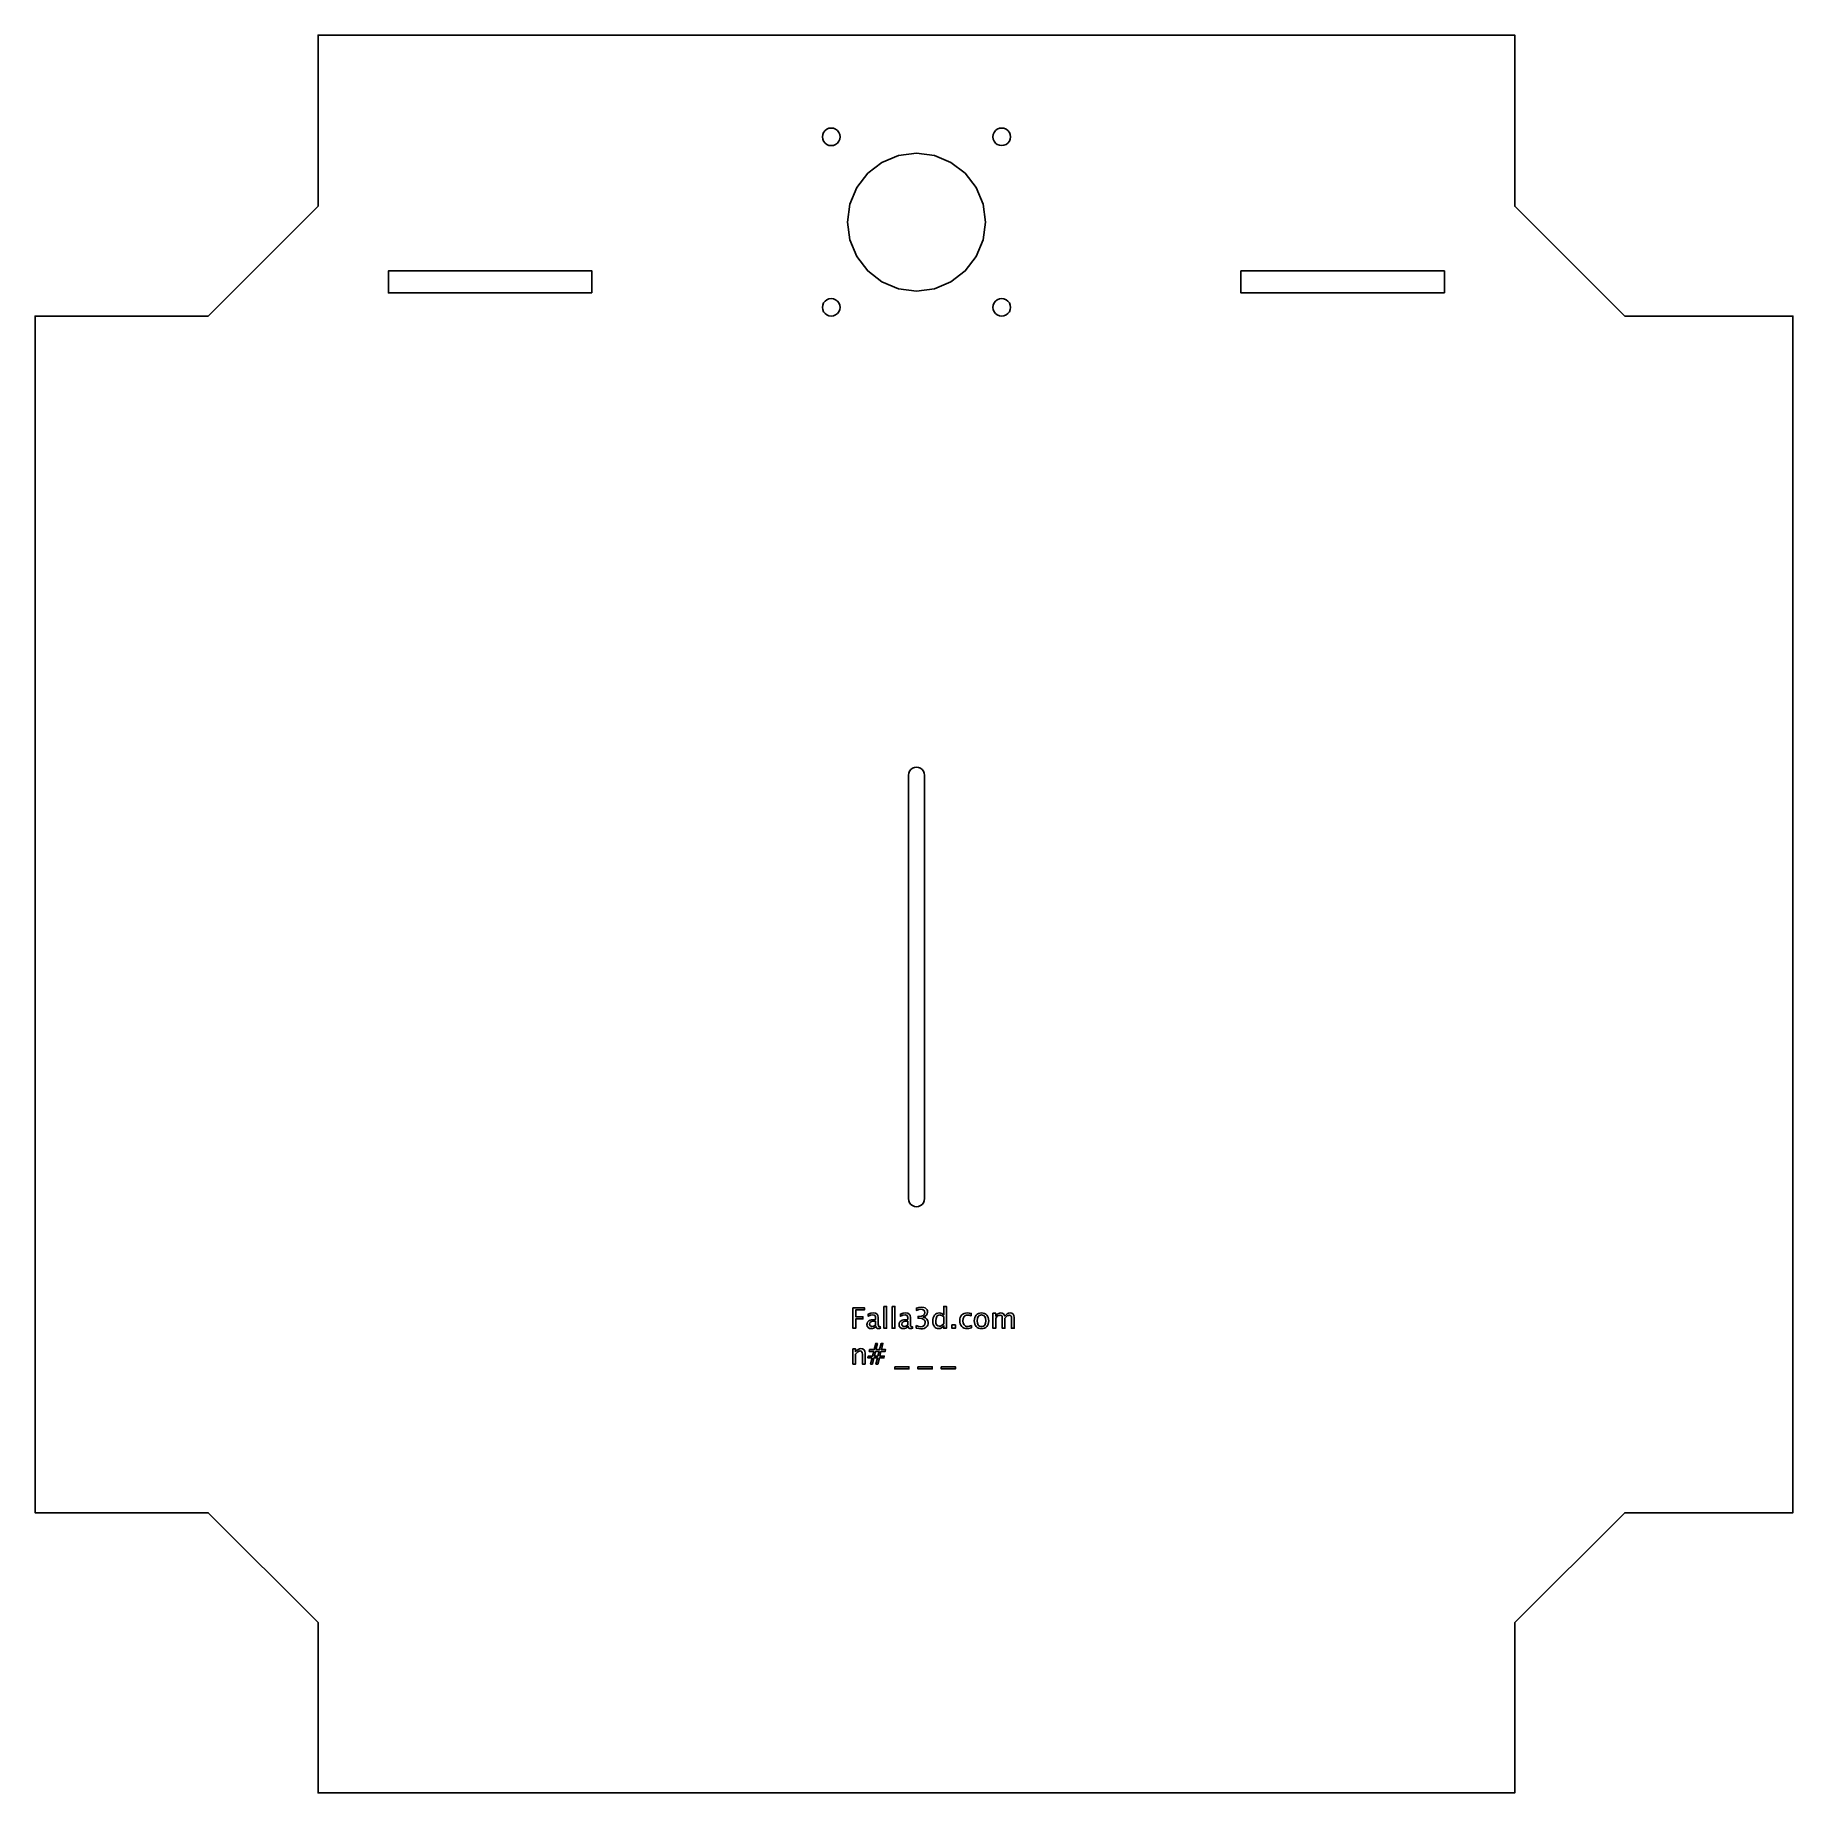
# Model space of a CAD drawing. Extents: x 885 to 1205, y 895 to 1215.
import ezdxf

# ---------------------------------------------------------------- set-up
doc = ezdxf.new("R2010")
doc.units = 0
doc.header["$MEASUREMENT"] = 0
for name, color, linetype in [('scritta', 6, 'Continuous'), ('t1', 5, 'Continuous'), ('t2', 1, 'Continuous')]:
    doc.layers.add(name, color=color, linetype=linetype)

msp = doc.modelspace()

# ---------------------------------------------------------------- linework, layer by layer
at = {"layer": 'scritta'}
for points in [[(1033.87, 983.18), (1035.96, 983.18), (1035.96, 982.78), (1034.4, 982.78), (1034.4, 981.53), (1035.71, 981.53), (1035.71, 981.14), (1034.4, 981.14), (1034.4, 979.44), (1033.87, 979.44)], [(1037.85, 979.61), (1037.63, 979.48), (1037.42, 979.4), (1037.21, 979.38), (1036.9, 979.43), (1036.65, 979.59), (1036.48, 979.83), (1036.42, 980.13), (1036.45, 980.34), (1036.52, 980.53), (1036.63, 980.69), (1036.8, 980.82), (1037.01, 980.93), (1037.26, 981), (1037.88, 981.06), (1038, 981.06), (1038, 981.39), (1037.97, 981.6), (1037.88, 981.75), (1037.72, 981.84), (1037.51, 981.87), (1037.1, 981.81), (1036.66, 981.63), (1036.66, 982.04), (1037.15, 982.19), (1037.6, 982.24), (1038, 982.19), (1038.28, 982.04), (1038.37, 981.92), (1038.44, 981.77), (1038.5, 981.39), (1038.5, 980.15), (1038.51, 979.96), (1038.56, 979.83), (1038.65, 979.75), (1038.76, 979.72), (1038.86, 979.73), (1038.89, 979.46), (1038.71, 979.4), (1038.52, 979.38), (1038.36, 979.4), (1038.23, 979.48), (1038.14, 979.61), (1038.07, 979.79)], [(1039.52, 983.43), (1040.01, 983.43), (1040.01, 979.44), (1039.52, 979.44)], [(1041.01, 983.43), (1041.51, 983.43), (1041.51, 979.44), (1041.01, 979.44)], [(1043.7, 979.61), (1043.48, 979.48), (1043.27, 979.4), (1043.06, 979.38), (1042.75, 979.43), (1042.49, 979.59), (1042.32, 979.83), (1042.27, 980.13), (1042.29, 980.34), (1042.36, 980.53), (1042.48, 980.69), (1042.65, 980.82), (1042.85, 980.93), (1043.1, 981), (1043.73, 981.06), (1043.85, 981.06), (1043.85, 981.39), (1043.82, 981.6), (1043.72, 981.75), (1043.57, 981.84), (1043.36, 981.87), (1042.95, 981.81), (1042.51, 981.63), (1042.51, 982.04), (1042.99, 982.19), (1043.45, 982.24), (1043.85, 982.19), (1044.13, 982.04), (1044.22, 981.92), (1044.29, 981.77), (1044.34, 981.39), (1044.34, 980.15), (1044.36, 979.96), (1044.41, 979.83), (1044.49, 979.75), (1044.61, 979.72), (1044.7, 979.73), (1044.74, 979.46), (1044.56, 979.4), (1044.36, 979.38), (1044.21, 979.4), (1044.08, 979.48), (1043.98, 979.61), (1043.92, 979.79)], [(1045.39, 979.93), (1045.87, 979.77), (1046.23, 979.72), (1046.56, 979.77), (1046.81, 979.93), (1046.98, 980.17), (1047.04, 980.47), (1047.02, 980.65), (1046.97, 980.81), (1046.88, 980.95), (1046.76, 981.06), (1046.41, 981.21), (1045.93, 981.26), (1045.74, 981.26), (1045.74, 981.59), (1045.91, 981.59), (1046.36, 981.64), (1046.69, 981.78), (1046.8, 981.88), (1046.88, 982), (1046.94, 982.32), (1046.9, 982.57), (1046.77, 982.75), (1046.56, 982.86), (1046.26, 982.9), (1045.87, 982.84), (1045.44, 982.69), (1045.44, 983.12), (1045.88, 983.23), (1046.3, 983.27), (1046.8, 983.22), (1047, 983.15), (1047.16, 983.05), (1047.28, 982.93), (1047.37, 982.78), (1047.43, 982.61), (1047.44, 982.4), (1047.4, 982.1), (1047.25, 981.84), (1047.01, 981.63), (1046.66, 981.46), (1047.06, 981.32), (1047.34, 981.11), (1047.51, 980.83), (1047.57, 980.47), (1047.55, 980.23), (1047.48, 980), (1047.37, 979.81), (1047.22, 979.65), (1047.03, 979.52), (1046.81, 979.42), (1046.55, 979.36), (1046.26, 979.35), (1045.87, 979.38), (1045.39, 979.47)], [(1050.39, 979.95), (1050.22, 979.7), (1050.01, 979.52), (1049.76, 979.41), (1049.48, 979.38), (1049.24, 979.4), (1049.04, 979.47), (1048.85, 979.58), (1048.7, 979.74), (1048.57, 979.93), (1048.49, 980.16), (1048.43, 980.43), (1048.41, 980.72), (1048.43, 981.05), (1048.49, 981.34), (1048.6, 981.6), (1048.74, 981.83), (1048.91, 982.01), (1049.11, 982.14), (1049.33, 982.22), (1049.58, 982.24), (1049.82, 982.22), (1050.03, 982.15), (1050.22, 982.03), (1050.39, 981.87), (1050.39, 983.43), (1050.89, 983.43), (1050.89, 979.44), (1050.39, 979.44)], [(1050.02, 981.78), (1049.83, 981.85), (1049.66, 981.87), (1049.49, 981.85), (1049.35, 981.8), (1049.22, 981.72), (1049.12, 981.6), (1048.99, 981.25), (1048.94, 980.78), (1048.98, 980.35), (1049.1, 980.05), (1049.3, 979.87), (1049.58, 979.81), (1049.79, 979.84), (1049.99, 979.93), (1050.19, 980.07), (1050.39, 980.27), (1050.39, 981.53)], [(1054.33, 979.4), (1054.09, 979.48), (1053.87, 979.61), (1053.67, 979.79), (1053.51, 980.01), (1053.4, 980.25), (1053.33, 980.53), (1053.31, 980.83), (1053.33, 981.14), (1053.4, 981.42), (1053.51, 981.66), (1053.67, 981.87), (1053.87, 982.03), (1054.1, 982.15), (1054.37, 982.22), (1054.68, 982.24), (1055.02, 982.22), (1055.4, 982.15), (1055.4, 981.74), (1055.01, 981.83), (1054.71, 981.86), (1054.53, 981.84), (1054.37, 981.79), (1054.22, 981.7), (1054.1, 981.57), (1053.92, 981.24), (1053.87, 980.81), (1053.93, 980.39), (1054.1, 980.06), (1054.23, 979.94), (1054.38, 979.85), (1054.54, 979.8), (1054.72, 979.78), (1055.07, 979.82), (1055.43, 979.95), (1055.43, 979.52), (1054.98, 979.41), (1054.59, 979.38)], [(1056.97, 979.4), (1056.72, 979.47), (1056.5, 979.6), (1056.31, 979.77), (1056.15, 979.98), (1056.04, 980.22), (1055.98, 980.5), (1055.95, 980.81), (1055.98, 981.12), (1056.04, 981.4), (1056.15, 981.65), (1056.31, 981.86), (1056.5, 982.03), (1056.72, 982.15), (1056.98, 982.22), (1057.26, 982.24), (1057.55, 982.22), (1057.8, 982.15), (1058.03, 982.03), (1058.22, 981.86), (1058.37, 981.65), (1058.48, 981.4), (1058.55, 981.13), (1058.57, 980.82), (1058.55, 980.5), (1058.48, 980.22), (1058.37, 979.97), (1058.22, 979.76), (1058.02, 979.59), (1057.8, 979.47), (1057.54, 979.4), (1057.25, 979.38)], [(1057.6, 979.82), (1057.73, 979.9), (1057.85, 980.02), (1057.99, 980.35), (1058.04, 980.82), (1057.99, 981.28), (1057.85, 981.61), (1057.74, 981.72), (1057.6, 981.8), (1057.26, 981.87), (1056.92, 981.8), (1056.79, 981.72), (1056.68, 981.6), (1056.53, 981.27), (1056.49, 980.81), (1056.53, 980.35), (1056.68, 980.02), (1056.78, 979.9), (1056.92, 979.82), (1057.25, 979.75)], [(1059.35, 982.18), (1059.85, 982.18), (1059.85, 981.67), (1060.04, 981.92), (1060.26, 982.1), (1060.51, 982.21), (1060.78, 982.24), (1061.03, 982.21), (1061.24, 982.1), (1061.41, 981.92), (1061.53, 981.67), (1061.72, 981.92), (1061.94, 982.1), (1062.18, 982.21), (1062.45, 982.25), (1062.77, 982.19), (1063.01, 982.03), (1063.16, 981.78), (1063.21, 981.43), (1063.21, 979.44), (1062.71, 979.44), (1062.71, 981.36), (1062.69, 981.56), (1062.62, 981.71), (1062.5, 981.8), (1062.34, 981.83), (1062.15, 981.79), (1061.95, 981.69), (1061.74, 981.52), (1061.53, 981.28), (1061.53, 979.44), (1061.03, 979.44), (1061.03, 981.36), (1061.01, 981.56), (1060.94, 981.71), (1060.82, 981.8), (1060.65, 981.83), (1060.46, 981.79), (1060.26, 981.69), (1060.06, 981.52), (1059.85, 981.28), (1059.85, 979.44), (1059.35, 979.44)], [(1038, 980.77), (1037.83, 980.77), (1037.46, 980.73), (1037.17, 980.62), (1036.98, 980.44), (1036.92, 980.21), (1036.95, 980.04), (1037.05, 979.91), (1037.19, 979.81), (1037.35, 979.78), (1037.67, 979.85), (1038, 980.06)], [(1043.85, 980.77), (1043.68, 980.77), (1043.31, 980.73), (1043.02, 980.62), (1042.83, 980.44), (1042.77, 980.21), (1042.8, 980.04), (1042.89, 979.91), (1043.03, 979.81), (1043.2, 979.78), (1043.52, 979.85), (1043.85, 980.06)], [(1051.89, 980.06), (1052.52, 980.06), (1052.52, 979.44), (1051.89, 979.44)], [(1033.87, 975.69), (1034.37, 975.69), (1034.37, 975.17), (1034.58, 975.42), (1034.81, 975.6), (1035.06, 975.71), (1035.33, 975.75), (1035.65, 975.69), (1035.9, 975.52), (1036.06, 975.26), (1036.11, 974.91), (1036.11, 972.95), (1035.62, 972.95), (1035.62, 974.75), (1035.59, 975.01), (1035.53, 975.19), (1035.41, 975.29), (1035.23, 975.32), (1035, 975.28), (1034.79, 975.17), (1034.57, 974.98), (1034.37, 974.72), (1034.37, 972.95), (1033.87, 972.95)], [(1037.38, 974.07), (1036.62, 974.07), (1036.68, 974.38), (1037.45, 974.38), (1037.67, 975.25), (1036.86, 975.25), (1036.92, 975.56), (1037.75, 975.56), (1038.03, 976.68), (1038.35, 976.68), (1038.07, 975.56), (1038.74, 975.56), (1039.02, 976.68), (1039.34, 976.68), (1039.06, 975.56), (1039.82, 975.56), (1039.76, 975.25), (1038.98, 975.25), (1038.76, 974.38), (1039.58, 974.38), (1039.52, 974.07), (1038.69, 974.07), (1038.41, 972.95), (1038.08, 972.95), (1038.36, 974.07), (1037.7, 974.07), (1037.42, 972.95), (1037.1, 972.95)], [(1038.44, 974.38), (1038.66, 975.25), (1038, 975.25), (1037.78, 974.38)], [(1041.49, 972.45), (1044.08, 972.45), (1044.08, 972.07), (1041.49, 972.07)], [(1045.71, 972.45), (1048.3, 972.45), (1048.3, 972.07), (1045.71, 972.07)], [(1049.93, 972.45), (1052.52, 972.45), (1052.52, 972.07), (1049.93, 972.07)]]:
    msp.add_lwpolyline(points, close=True, dxfattribs=at)
at = {"layer": 't1'}
for points in [[(1029.14, 1194.68), (1029.53, 1194.52), (1029.94, 1194.47), (1030.35, 1194.52), (1030.74, 1194.68), (1031.07, 1194.94), (1031.33, 1195.27), (1031.48, 1195.66), (1031.54, 1196.07), (1031.48, 1196.48), (1031.33, 1196.87), (1031.07, 1197.2), (1030.74, 1197.46), (1030.35, 1197.62), (1029.94, 1197.67), (1029.53, 1197.62), (1029.14, 1197.46), (1028.81, 1197.2), (1028.55, 1196.87), (1028.39, 1196.48), (1028.34, 1196.07), (1028.39, 1195.66), (1028.55, 1195.27), (1028.81, 1194.94)], [(1062.33, 1195.27), (1062.49, 1195.66), (1062.54, 1196.07), (1062.49, 1196.48), (1062.33, 1196.87), (1062.07, 1197.2), (1061.74, 1197.46), (1061.35, 1197.62), (1060.94, 1197.67), (1060.53, 1197.62), (1060.14, 1197.46), (1059.81, 1197.2), (1059.55, 1196.87), (1059.39, 1196.48), (1059.34, 1196.07), (1059.39, 1195.66), (1059.55, 1195.27), (1059.81, 1194.94), (1060.14, 1194.68), (1060.53, 1194.53), (1060.94, 1194.47), (1061.35, 1194.53), (1061.74, 1194.68), (1062.07, 1194.94)], [(1051.71, 1169.71), (1048.69, 1168.46), (1045.44, 1168.03), (1042.19, 1168.46), (1039.17, 1169.71), (1036.57, 1171.7), (1034.58, 1174.3), (1033.33, 1177.32), (1032.9, 1180.57), (1033.33, 1183.82), (1034.58, 1186.84), (1036.57, 1189.44), (1039.17, 1191.43), (1042.19, 1192.68), (1045.44, 1193.11), (1048.69, 1192.68), (1051.71, 1191.43), (1054.31, 1189.44), (1056.3, 1186.84), (1057.55, 1183.82), (1057.98, 1180.57), (1057.55, 1177.32), (1056.3, 1174.3), (1054.31, 1171.7)], [(986.44, 1167.7), (949.44, 1167.7), (949.44, 1171.7), (986.44, 1171.7)], [(1141.44, 1167.7), (1104.44, 1167.7), (1104.44, 1171.7), (1141.44, 1171.7)], [(1031.33, 1164.27), (1031.49, 1164.66), (1031.54, 1165.07), (1031.49, 1165.48), (1031.33, 1165.87), (1031.07, 1166.2), (1030.74, 1166.46), (1030.35, 1166.62), (1029.94, 1166.67), (1029.53, 1166.62), (1029.14, 1166.46), (1028.81, 1166.2), (1028.55, 1165.87), (1028.39, 1165.48), (1028.34, 1165.07), (1028.39, 1164.66), (1028.55, 1164.27), (1028.81, 1163.94), (1029.14, 1163.68), (1029.53, 1163.52), (1029.94, 1163.47), (1030.35, 1163.52), (1030.74, 1163.68), (1031.07, 1163.94)], [(1060.14, 1163.68), (1060.53, 1163.53), (1060.94, 1163.47), (1061.35, 1163.53), (1061.74, 1163.68), (1062.07, 1163.94), (1062.33, 1164.27), (1062.49, 1164.66), (1062.54, 1165.07), (1062.49, 1165.48), (1062.33, 1165.87), (1062.07, 1166.2), (1061.74, 1166.46), (1061.35, 1166.62), (1060.94, 1166.67), (1060.53, 1166.62), (1060.14, 1166.46), (1059.81, 1166.2), (1059.55, 1165.87), (1059.39, 1165.48), (1059.34, 1165.07), (1059.39, 1164.66), (1059.55, 1164.27), (1059.81, 1163.94)], [(1046.7, 1002.28), (1046.85, 1002.63), (1046.9, 1003.02), (1046.9, 1080.01), (1046.85, 1080.39), (1046.7, 1080.74), (1046.47, 1081.04), (1046.17, 1081.28), (1045.82, 1081.42), (1045.44, 1081.47), (1045.06, 1081.42), (1044.71, 1081.28), (1044.41, 1081.04), (1044.18, 1080.74), (1044.03, 1080.39), (1043.98, 1080.01), (1043.98, 1003.02), (1044.03, 1002.63), (1044.18, 1002.28), (1044.41, 1001.98), (1044.71, 1001.75), (1045.06, 1001.6), (1045.44, 1001.55), (1045.82, 1001.6), (1046.17, 1001.75), (1046.47, 1001.98)]]:
    msp.add_lwpolyline(points, close=True, dxfattribs=at)
at = {"layer": 't2'}
msp.add_lwpolyline([(1154.23, 925.93), (1174.21, 945.91), (1204.78, 945.91), (1204.78, 1163.49), (1174.21, 1163.49), (1154.23, 1183.46), (1154.23, 1214.56), (936.65, 1214.56), (936.65, 1183.46), (916.67, 1163.49), (885.2, 1163.49), (885.2, 945.91), (916.67, 945.91), (936.65, 925.93), (936.65, 894.98), (1154.23, 894.98)], close=True, dxfattribs=at)

doc.saveas('drawing.dxf')
